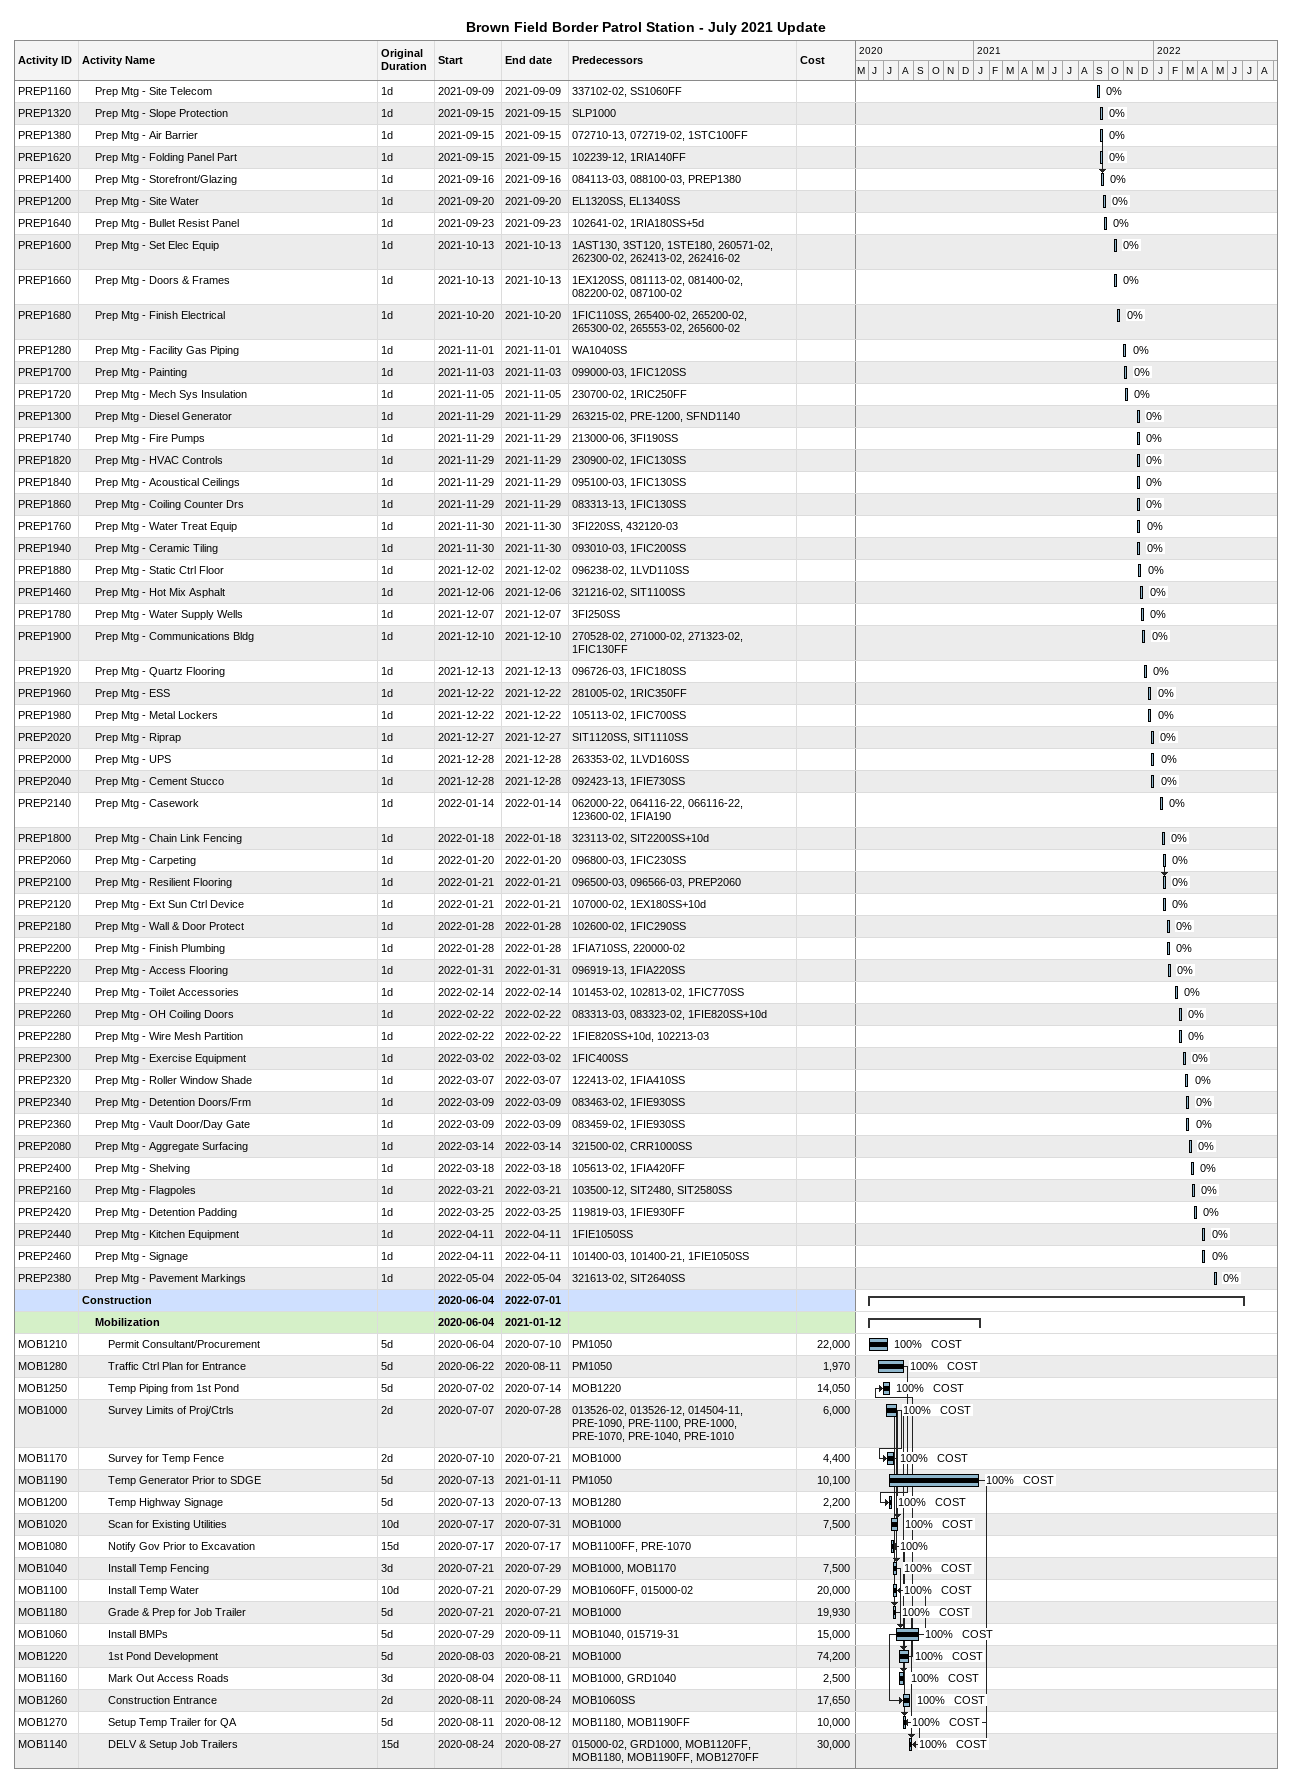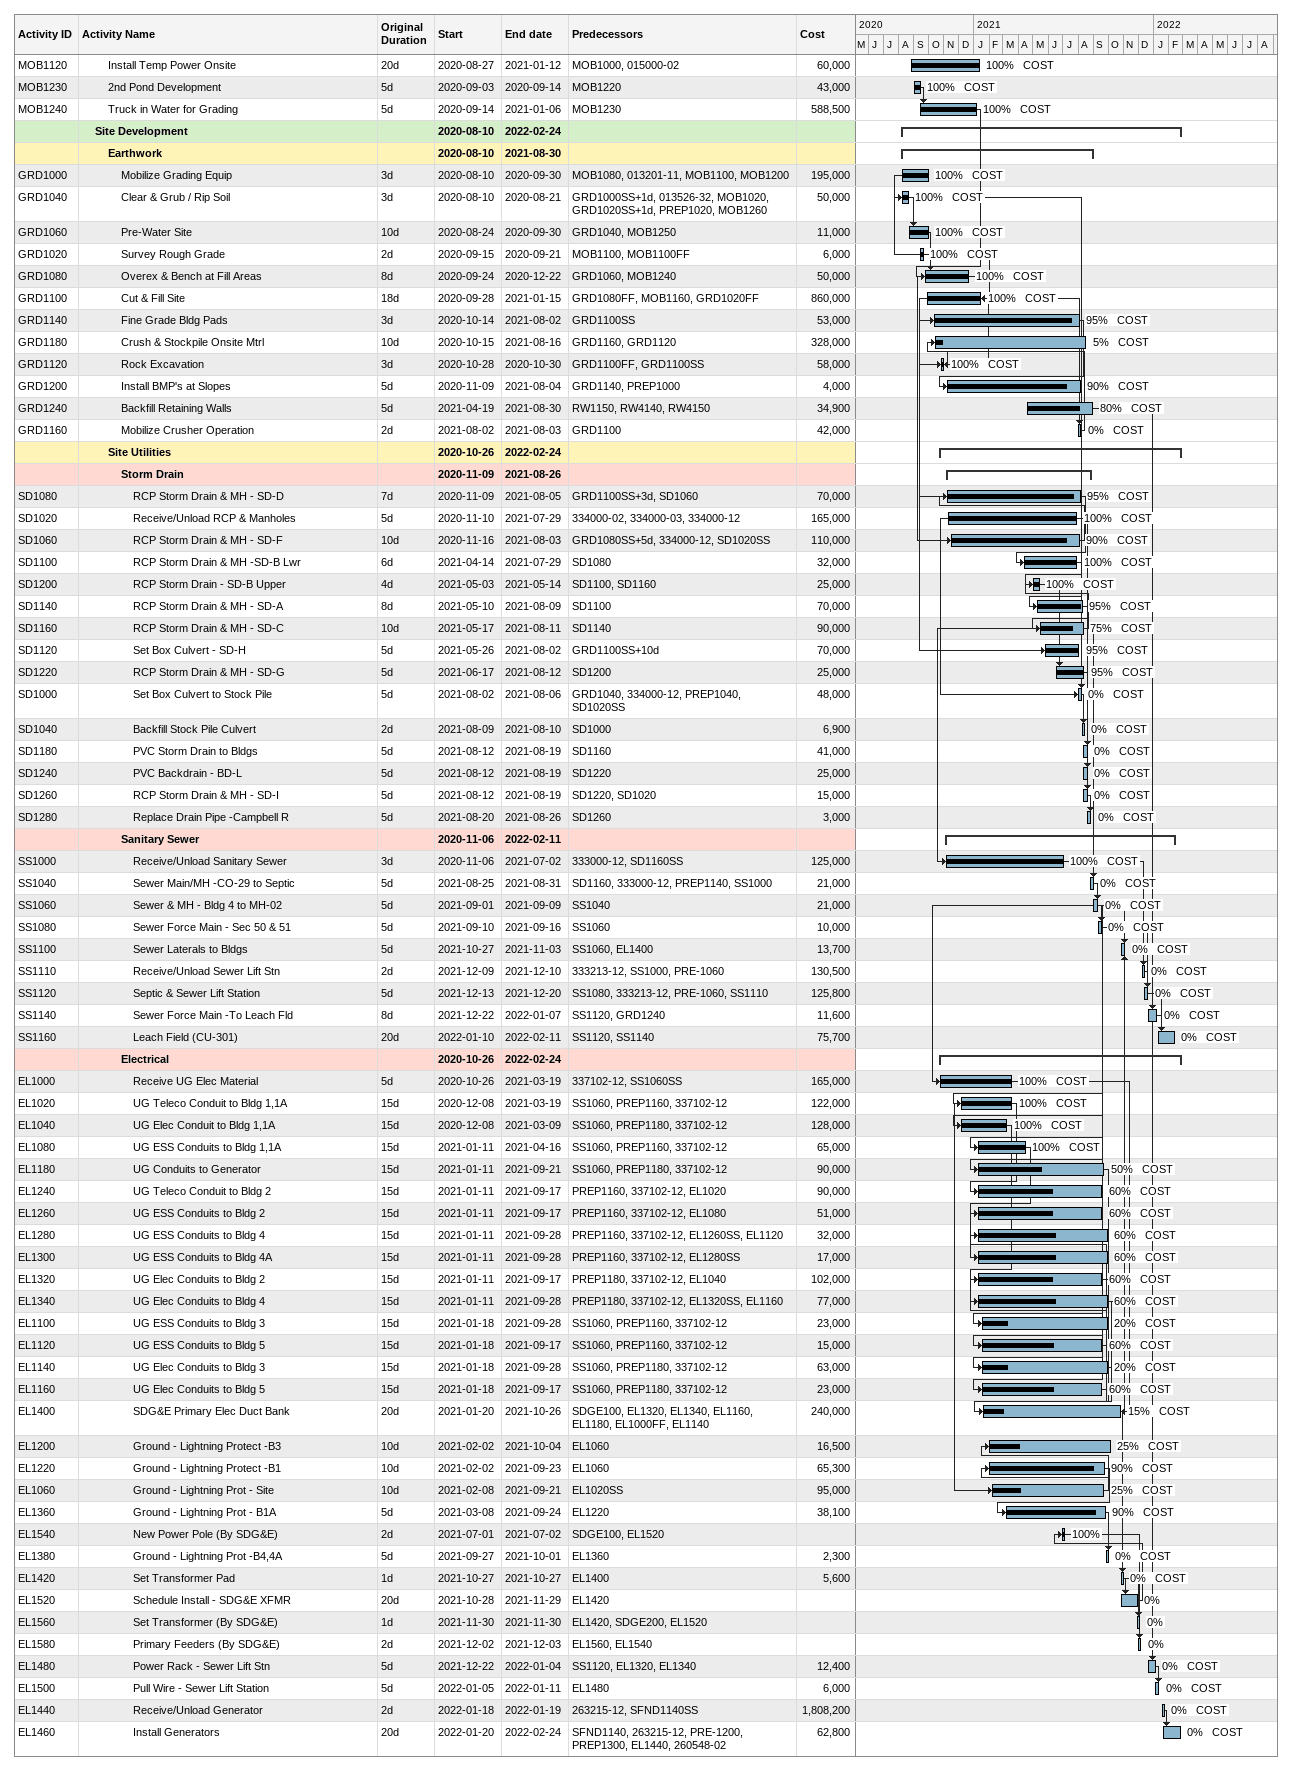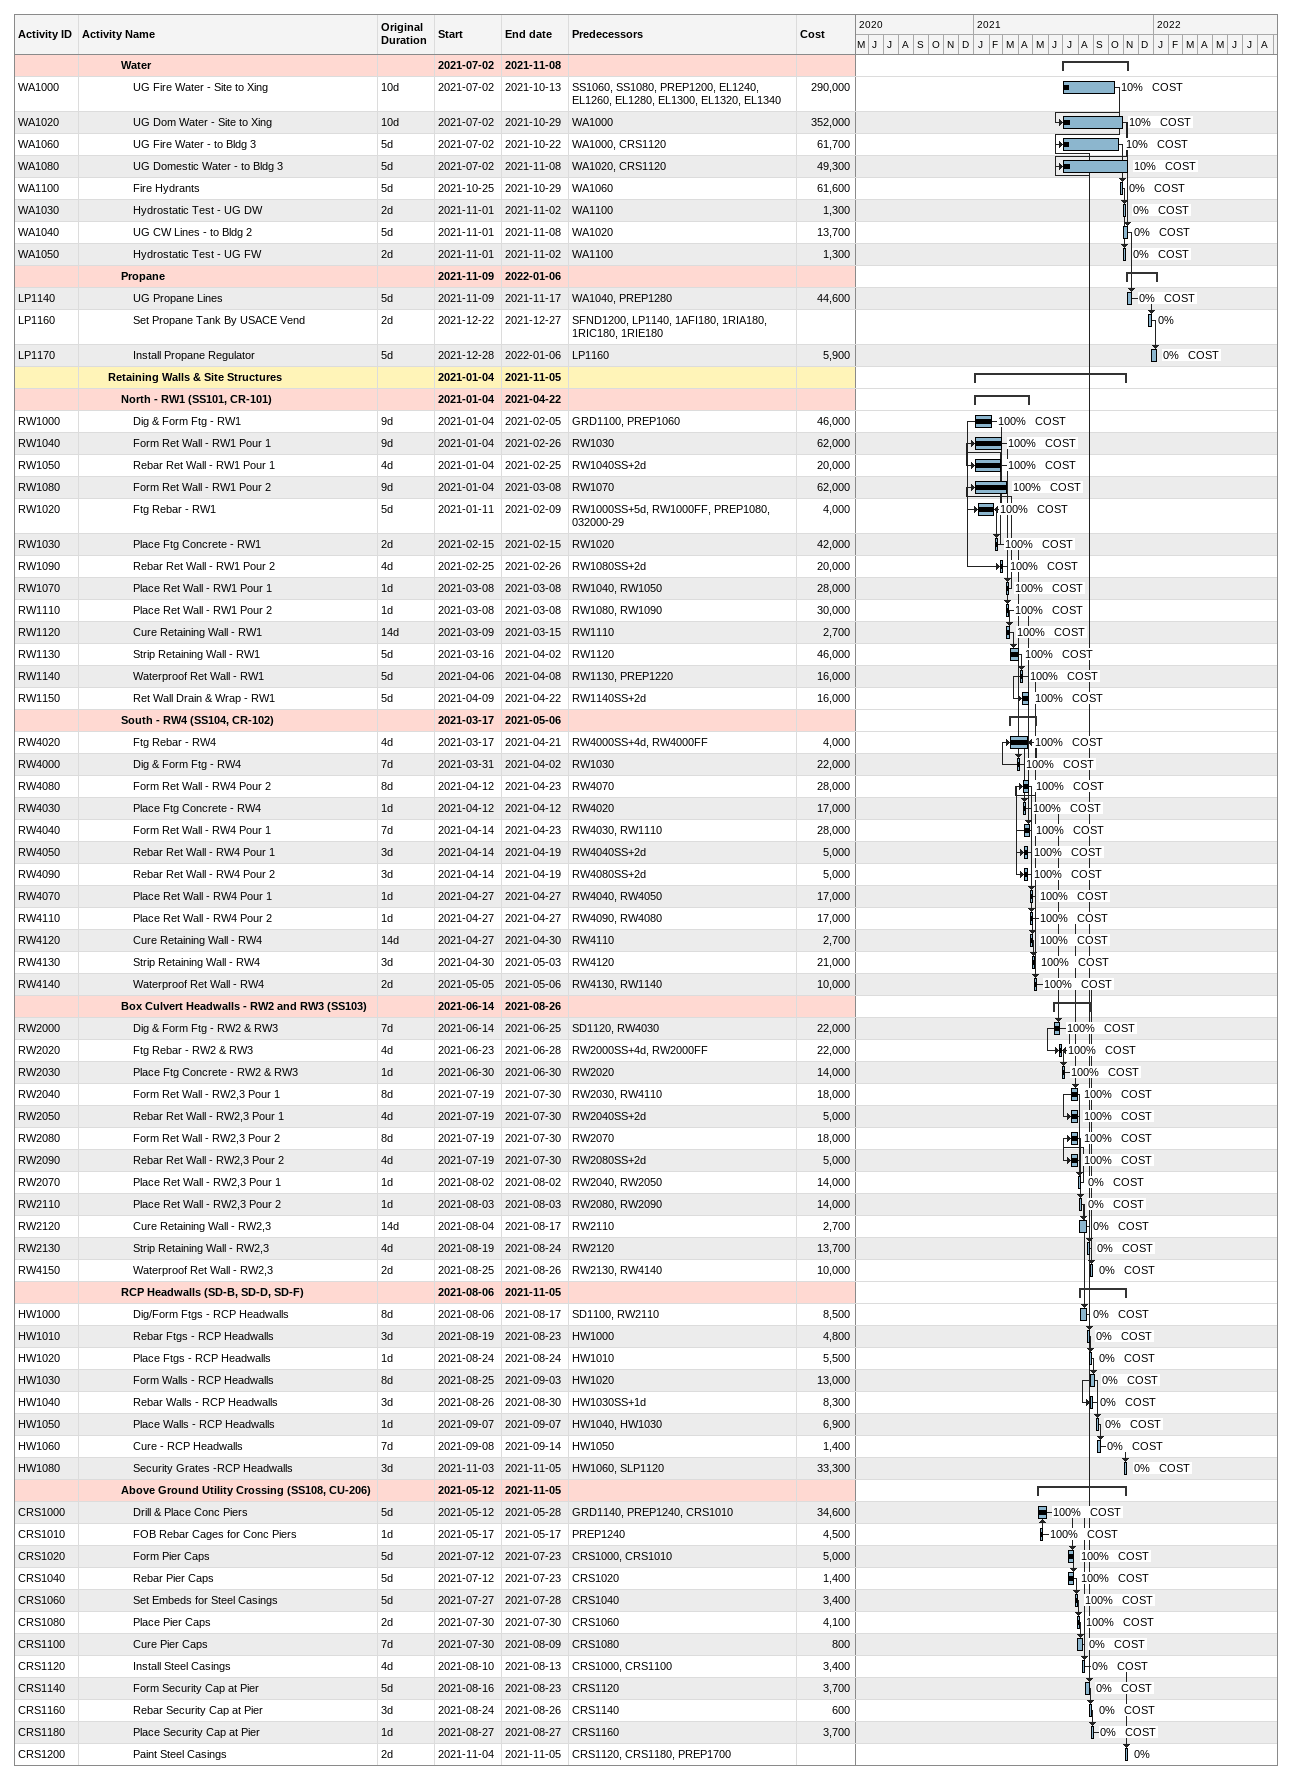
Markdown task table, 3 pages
Brown Field Border Patrol Station - July 2021 Update

| ID | Level | Task | Original duration | Start | Finish | Predecessors | Resources | % complete | Cost |
|---|---|---|---|---|---|---|---|---|---|
| PREP1160 | 2 | Prep Mtg - Site Telecom | 1d | 2021-09-09 | 2021-09-09 | 337102-02, SS1060FF |  | 0 |  |
| PREP1320 | 2 | Prep Mtg - Slope Protection | 1d | 2021-09-15 | 2021-09-15 | SLP1000 |  | 0 |  |
| PREP1380 | 2 | Prep Mtg - Air Barrier | 1d | 2021-09-15 | 2021-09-15 | 072710-13, 072719-02, 1STC100FF |  | 0 |  |
| PREP1620 | 2 | Prep Mtg - Folding Panel Part | 1d | 2021-09-15 | 2021-09-15 | 102239-12, 1RIA140FF |  | 0 |  |
| PREP1400 | 2 | Prep Mtg - Storefront/Glazing | 1d | 2021-09-16 | 2021-09-16 | 084113-03, 088100-03, PREP1380 |  | 0 |  |
| PREP1200 | 2 | Prep Mtg - Site Water | 1d | 2021-09-20 | 2021-09-20 | EL1320SS, EL1340SS |  | 0 |  |
| PREP1640 | 2 | Prep Mtg - Bullet Resist Panel | 1d | 2021-09-23 | 2021-09-23 | 102641-02, 1RIA180SS+5d |  | 0 |  |
| PREP1600 | 2 | Prep Mtg - Set Elec Equip | 1d | 2021-10-13 | 2021-10-13 | 1AST130, 3ST120, 1STE180, 260571-02, 262300-02, 262413-02, 262416-02 |  | 0 |  |
| PREP1660 | 2 | Prep Mtg - Doors & Frames | 1d | 2021-10-13 | 2021-10-13 | 1EX120SS, 081113-02, 081400-02, 082200-02, 087100-02 |  | 0 |  |
| PREP1680 | 2 | Prep Mtg - Finish Electrical | 1d | 2021-10-20 | 2021-10-20 | 1FIC110SS, 265400-02, 265200-02, 265300-02, 265553-02, 265600-02 |  | 0 |  |
| PREP1280 | 2 | Prep Mtg - Facility Gas Piping | 1d | 2021-11-01 | 2021-11-01 | WA1040SS |  | 0 |  |
| PREP1700 | 2 | Prep Mtg - Painting | 1d | 2021-11-03 | 2021-11-03 | 099000-03, 1FIC120SS |  | 0 |  |
| PREP1720 | 2 | Prep Mtg - Mech Sys Insulation | 1d | 2021-11-05 | 2021-11-05 | 230700-02, 1RIC250FF |  | 0 |  |
| PREP1300 | 2 | Prep Mtg - Diesel Generator | 1d | 2021-11-29 | 2021-11-29 | 263215-02, PRE-1200, SFND1140 |  | 0 |  |
| PREP1740 | 2 | Prep Mtg - Fire Pumps | 1d | 2021-11-29 | 2021-11-29 | 213000-06, 3FI190SS |  | 0 |  |
| PREP1820 | 2 | Prep Mtg - HVAC Controls | 1d | 2021-11-29 | 2021-11-29 | 230900-02, 1FIC130SS |  | 0 |  |
| PREP1840 | 2 | Prep Mtg - Acoustical Ceilings | 1d | 2021-11-29 | 2021-11-29 | 095100-03, 1FIC130SS |  | 0 |  |
| PREP1860 | 2 | Prep Mtg - Coiling Counter Drs | 1d | 2021-11-29 | 2021-11-29 | 083313-13, 1FIC130SS |  | 0 |  |
| PREP1760 | 2 | Prep Mtg - Water Treat Equip | 1d | 2021-11-30 | 2021-11-30 | 3FI220SS, 432120-03 |  | 0 |  |
| PREP1940 | 2 | Prep Mtg - Ceramic Tiling | 1d | 2021-11-30 | 2021-11-30 | 093010-03, 1FIC200SS |  | 0 |  |
| PREP1880 | 2 | Prep Mtg - Static Ctrl Floor | 1d | 2021-12-02 | 2021-12-02 | 096238-02, 1LVD110SS |  | 0 |  |
| PREP1460 | 2 | Prep Mtg - Hot Mix Asphalt | 1d | 2021-12-06 | 2021-12-06 | 321216-02, SIT1100SS |  | 0 |  |
| PREP1780 | 2 | Prep Mtg - Water Supply Wells | 1d | 2021-12-07 | 2021-12-07 | 3FI250SS |  | 0 |  |
| PREP1900 | 2 | Prep Mtg - Communications Bldg | 1d | 2021-12-10 | 2021-12-10 | 270528-02, 271000-02, 271323-02, 1FIC130FF |  | 0 |  |
| PREP1920 | 2 | Prep Mtg - Quartz Flooring | 1d | 2021-12-13 | 2021-12-13 | 096726-03, 1FIC180SS |  | 0 |  |
| PREP1960 | 2 | Prep Mtg - ESS | 1d | 2021-12-22 | 2021-12-22 | 281005-02, 1RIC350FF |  | 0 |  |
| PREP1980 | 2 | Prep Mtg - Metal Lockers | 1d | 2021-12-22 | 2021-12-22 | 105113-02, 1FIC700SS |  | 0 |  |
| PREP2020 | 2 | Prep Mtg - Riprap | 1d | 2021-12-27 | 2021-12-27 | SIT1120SS, SIT1110SS |  | 0 |  |
| PREP2000 | 2 | Prep Mtg - UPS | 1d | 2021-12-28 | 2021-12-28 | 263353-02, 1LVD160SS |  | 0 |  |
| PREP2040 | 2 | Prep Mtg - Cement Stucco | 1d | 2021-12-28 | 2021-12-28 | 092423-13, 1FIE730SS |  | 0 |  |
| PREP2140 | 2 | Prep Mtg - Casework | 1d | 2022-01-14 | 2022-01-14 | 062000-22, 064116-22, 066116-22, 123600-02, 1FIA190 |  | 0 |  |
| PREP1800 | 2 | Prep Mtg - Chain Link Fencing | 1d | 2022-01-18 | 2022-01-18 | 323113-02, SIT2200SS+10d |  | 0 |  |
| PREP2060 | 2 | Prep Mtg - Carpeting | 1d | 2022-01-20 | 2022-01-20 | 096800-03, 1FIC230SS |  | 0 |  |
| PREP2100 | 2 | Prep Mtg - Resilient Flooring | 1d | 2022-01-21 | 2022-01-21 | 096500-03, 096566-03, PREP2060 |  | 0 |  |
| PREP2120 | 2 | Prep Mtg - Ext Sun Ctrl Device | 1d | 2022-01-21 | 2022-01-21 | 107000-02, 1EX180SS+10d |  | 0 |  |
| PREP2180 | 2 | Prep Mtg - Wall & Door Protect | 1d | 2022-01-28 | 2022-01-28 | 102600-02, 1FIC290SS |  | 0 |  |
| PREP2200 | 2 | Prep Mtg - Finish Plumbing | 1d | 2022-01-28 | 2022-01-28 | 1FIA710SS, 220000-02 |  | 0 |  |
| PREP2220 | 2 | Prep Mtg - Access Flooring | 1d | 2022-01-31 | 2022-01-31 | 096919-13, 1FIA220SS |  | 0 |  |
| PREP2240 | 2 | Prep Mtg - Toilet Accessories | 1d | 2022-02-14 | 2022-02-14 | 101453-02, 102813-02, 1FIC770SS |  | 0 |  |
| PREP2260 | 2 | Prep Mtg - OH Coiling Doors | 1d | 2022-02-22 | 2022-02-22 | 083313-03, 083323-02, 1FIE820SS+10d |  | 0 |  |
| PREP2280 | 2 | Prep Mtg - Wire Mesh Partition | 1d | 2022-02-22 | 2022-02-22 | 1FIE820SS+10d, 102213-03 |  | 0 |  |
| PREP2300 | 2 | Prep Mtg - Exercise Equipment | 1d | 2022-03-02 | 2022-03-02 | 1FIC400SS |  | 0 |  |
| PREP2320 | 2 | Prep Mtg - Roller Window Shade | 1d | 2022-03-07 | 2022-03-07 | 122413-02, 1FIA410SS |  | 0 |  |
| PREP2340 | 2 | Prep Mtg - Detention Doors/Frm | 1d | 2022-03-09 | 2022-03-09 | 083463-02, 1FIE930SS |  | 0 |  |
| PREP2360 | 2 | Prep Mtg - Vault Door/Day Gate | 1d | 2022-03-09 | 2022-03-09 | 083459-02, 1FIE930SS |  | 0 |  |
| PREP2080 | 2 | Prep Mtg - Aggregate Surfacing | 1d | 2022-03-14 | 2022-03-14 | 321500-02, CRR1000SS |  | 0 |  |
| PREP2400 | 2 | Prep Mtg - Shelving | 1d | 2022-03-18 | 2022-03-18 | 105613-02, 1FIA420FF |  | 0 |  |
| PREP2160 | 2 | Prep Mtg - Flagpoles | 1d | 2022-03-21 | 2022-03-21 | 103500-12, SIT2480, SIT2580SS |  | 0 |  |
| PREP2420 | 2 | Prep Mtg - Detention Padding | 1d | 2022-03-25 | 2022-03-25 | 119819-03, 1FIE930FF |  | 0 |  |
| PREP2440 | 2 | Prep Mtg - Kitchen Equipment | 1d | 2022-04-11 | 2022-04-11 | 1FIE1050SS |  | 0 |  |
| PREP2460 | 2 | Prep Mtg - Signage | 1d | 2022-04-11 | 2022-04-11 | 101400-03, 101400-21, 1FIE1050SS |  | 0 |  |
| PREP2380 | 2 | Prep Mtg - Pavement Markings | 1d | 2022-05-04 | 2022-05-04 | 321613-02, SIT2640SS |  | 0 |  |
|  | 1 | **Construction** |  | 2020-06-04 | 2022-07-01 |  |  |  |  |
|  | 2 | **Mobilization** |  | 2020-06-04 | 2021-01-12 |  |  |  |  |
| MOB1210 | 3 | Permit Consultant/Procurement | 5d | 2020-06-04 | 2020-07-10 | PM1050 | COST | 100 | 22000 |
| MOB1280 | 3 | Traffic Ctrl Plan for Entrance | 5d | 2020-06-22 | 2020-08-11 | PM1050 | COST | 100 | 1970 |
| MOB1250 | 3 | Temp Piping from 1st Pond | 5d | 2020-07-02 | 2020-07-14 | MOB1220 | COST | 100 | 14050 |
| MOB1000 | 3 | Survey Limits of Proj/Ctrls | 2d | 2020-07-07 | 2020-07-28 | 013526-02, 013526-12, 014504-11, PRE-1090, PRE-1100, PRE-1000, PRE-1070, PRE-1040, PRE-1010 | COST | 100 | 6000 |
| MOB1170 | 3 | Survey for Temp Fence | 2d | 2020-07-10 | 2020-07-21 | MOB1000 | COST | 100 | 4400 |
| MOB1190 | 3 | Temp Generator Prior to SDGE | 5d | 2020-07-13 | 2021-01-11 | PM1050 | COST | 100 | 10100 |
| MOB1200 | 3 | Temp Highway Signage | 5d | 2020-07-13 | 2020-07-13 | MOB1280 | COST | 100 | 2200 |
| MOB1020 | 3 | Scan for Existing Utilities | 10d | 2020-07-17 | 2020-07-31 | MOB1000 | COST | 100 | 7500 |
| MOB1080 | 3 | Notify Gov Prior to Excavation | 15d | 2020-07-17 | 2020-07-17 | MOB1100FF, PRE-1070 |  | 100 |  |
| MOB1040 | 3 | Install Temp Fencing | 3d | 2020-07-21 | 2020-07-29 | MOB1000, MOB1170 | COST | 100 | 7500 |
| MOB1100 | 3 | Install Temp Water | 10d | 2020-07-21 | 2020-07-29 | MOB1060FF, 015000-02 | COST | 100 | 20000 |
| MOB1180 | 3 | Grade & Prep for Job Trailer | 5d | 2020-07-21 | 2020-07-21 | MOB1000 | COST | 100 | 19930 |
| MOB1060 | 3 | Install BMPs | 5d | 2020-07-29 | 2020-09-11 | MOB1040, 015719-31 | COST | 100 | 15000 |
| MOB1220 | 3 | 1st Pond Development | 5d | 2020-08-03 | 2020-08-21 | MOB1000 | COST | 100 | 74200 |
| MOB1160 | 3 | Mark Out Access Roads | 3d | 2020-08-04 | 2020-08-11 | MOB1000, GRD1040 | COST | 100 | 2500 |
| MOB1260 | 3 | Construction Entrance | 2d | 2020-08-11 | 2020-08-24 | MOB1060SS | COST | 100 | 17650 |
| MOB1270 | 3 | Setup Temp Trailer for QA | 5d | 2020-08-11 | 2020-08-12 | MOB1180, MOB1190FF | COST | 100 | 10000 |
| MOB1140 | 3 | DELV & Setup Job Trailers | 15d | 2020-08-24 | 2020-08-27 | 015000-02, GRD1000, MOB1120FF, MOB1180, MOB1190FF, MOB1270FF | COST | 100 | 30000 |
| MOB1120 | 3 | Install Temp Power Onsite | 20d | 2020-08-27 | 2021-01-12 | MOB1000, 015000-02 | COST | 100 | 60000 |
| MOB1230 | 3 | 2nd Pond Development | 5d | 2020-09-03 | 2020-09-14 | MOB1220 | COST | 100 | 43000 |
| MOB1240 | 3 | Truck in Water for Grading | 5d | 2020-09-14 | 2021-01-06 | MOB1230 | COST | 100 | 588500 |
|  | 2 | **Site Development** |  | 2020-08-10 | 2022-02-24 |  |  |  |  |
|  | 3 | **Earthwork** |  | 2020-08-10 | 2021-08-30 |  |  |  |  |
| GRD1000 | 4 | Mobilize Grading Equip | 3d | 2020-08-10 | 2020-09-30 | MOB1080, 013201-11, MOB1100, MOB1200 | COST | 100 | 195000 |
| GRD1040 | 4 | Clear & Grub / Rip Soil | 3d | 2020-08-10 | 2020-08-21 | GRD1000SS+1d, 013526-32, MOB1020, GRD1020SS+1d, PREP1020, MOB1260 | COST | 100 | 50000 |
| GRD1060 | 4 | Pre-Water Site | 10d | 2020-08-24 | 2020-09-30 | GRD1040, MOB1250 | COST | 100 | 11000 |
| GRD1020 | 4 | Survey Rough Grade | 2d | 2020-09-15 | 2020-09-21 | MOB1100, MOB1100FF | COST | 100 | 6000 |
| GRD1080 | 4 | Overex & Bench at Fill Areas | 8d | 2020-09-24 | 2020-12-22 | GRD1060, MOB1240 | COST | 100 | 50000 |
| GRD1100 | 4 | Cut & Fill Site | 18d | 2020-09-28 | 2021-01-15 | GRD1080FF, MOB1160, GRD1020FF | COST | 100 | 860000 |
| GRD1140 | 4 | Fine Grade Bldg Pads | 3d | 2020-10-14 | 2021-08-02 | GRD1100SS | COST | 95 | 53000 |
| GRD1180 | 4 | Crush & Stockpile Onsite Mtrl | 10d | 2020-10-15 | 2021-08-16 | GRD1160, GRD1120 | COST | 5 | 328000 |
| GRD1120 | 4 | Rock Excavation | 3d | 2020-10-28 | 2020-10-30 | GRD1100FF, GRD1100SS | COST | 100 | 58000 |
| GRD1200 | 4 | Install BMP's at Slopes | 5d | 2020-11-09 | 2021-08-04 | GRD1140, PREP1000 | COST | 90 | 4000 |
| GRD1240 | 4 | Backfill Retaining Walls | 5d | 2021-04-19 | 2021-08-30 | RW1150, RW4140, RW4150 | COST | 80 | 34900 |
| GRD1160 | 4 | Mobilize Crusher Operation | 2d | 2021-08-02 | 2021-08-03 | GRD1100 | COST | 0 | 42000 |
|  | 3 | **Site Utilities** |  | 2020-10-26 | 2022-02-24 |  |  |  |  |
|  | 4 | **Storm Drain** |  | 2020-11-09 | 2021-08-26 |  |  |  |  |
| SD1080 | 5 | RCP Storm Drain & MH - SD-D | 7d | 2020-11-09 | 2021-08-05 | GRD1100SS+3d, SD1060 | COST | 95 | 70000 |
| SD1020 | 5 | Receive/Unload RCP & Manholes | 5d | 2020-11-10 | 2021-07-29 | 334000-02, 334000-03, 334000-12 | COST | 100 | 165000 |
| SD1060 | 5 | RCP Storm Drain & MH - SD-F | 10d | 2020-11-16 | 2021-08-03 | GRD1080SS+5d, 334000-12, SD1020SS | COST | 90 | 110000 |
| SD1100 | 5 | RCP Storm Drain & MH -SD-B Lwr | 6d | 2021-04-14 | 2021-07-29 | SD1080 | COST | 100 | 32000 |
| SD1200 | 5 | RCP Storm Drain - SD-B Upper | 4d | 2021-05-03 | 2021-05-14 | SD1100, SD1160 | COST | 100 | 25000 |
| SD1140 | 5 | RCP Storm Drain & MH - SD-A | 8d | 2021-05-10 | 2021-08-09 | SD1100 | COST | 95 | 70000 |
| SD1160 | 5 | RCP Storm Drain & MH - SD-C | 10d | 2021-05-17 | 2021-08-11 | SD1140 | COST | 75 | 90000 |
| SD1120 | 5 | Set Box Culvert - SD-H | 5d | 2021-05-26 | 2021-08-02 | GRD1100SS+10d | COST | 95 | 70000 |
| SD1220 | 5 | RCP Storm Drain & MH - SD-G | 5d | 2021-06-17 | 2021-08-12 | SD1200 | COST | 95 | 25000 |
| SD1000 | 5 | Set Box Culvert to Stock Pile | 5d | 2021-08-02 | 2021-08-06 | GRD1040, 334000-12, PREP1040, SD1020SS | COST | 0 | 48000 |
| SD1040 | 5 | Backfill Stock Pile Culvert | 2d | 2021-08-09 | 2021-08-10 | SD1000 | COST | 0 | 6900 |
| SD1180 | 5 | PVC Storm Drain to Bldgs | 5d | 2021-08-12 | 2021-08-19 | SD1160 | COST | 0 | 41000 |
| SD1240 | 5 | PVC Backdrain - BD-L | 5d | 2021-08-12 | 2021-08-19 | SD1220 | COST | 0 | 25000 |
| SD1260 | 5 | RCP Storm Drain & MH - SD-I | 5d | 2021-08-12 | 2021-08-19 | SD1220, SD1020 | COST | 0 | 15000 |
| SD1280 | 5 | Replace Drain Pipe -Campbell R | 5d | 2021-08-20 | 2021-08-26 | SD1260 | COST | 0 | 3000 |
|  | 4 | **Sanitary Sewer** |  | 2020-11-06 | 2022-02-11 |  |  |  |  |
| SS1000 | 5 | Receive/Unload Sanitary Sewer | 3d | 2020-11-06 | 2021-07-02 | 333000-12, SD1160SS | COST | 100 | 125000 |
| SS1040 | 5 | Sewer Main/MH -CO-29 to Septic | 5d | 2021-08-25 | 2021-08-31 | SD1160, 333000-12, PREP1140, SS1000 | COST | 0 | 21000 |
| SS1060 | 5 | Sewer & MH - Bldg 4 to MH-02 | 5d | 2021-09-01 | 2021-09-09 | SS1040 | COST | 0 | 21000 |
| SS1080 | 5 | Sewer Force Main - Sec 50 & 51 | 5d | 2021-09-10 | 2021-09-16 | SS1060 | COST | 0 | 10000 |
| SS1100 | 5 | Sewer Laterals to Bldgs | 5d | 2021-10-27 | 2021-11-03 | SS1060, EL1400 | COST | 0 | 13700 |
| SS1110 | 5 | Receive/Unload Sewer Lift Stn | 2d | 2021-12-09 | 2021-12-10 | 333213-12, SS1000, PRE-1060 | COST | 0 | 130500 |
| SS1120 | 5 | Septic & Sewer Lift Station | 5d | 2021-12-13 | 2021-12-20 | SS1080, 333213-12, PRE-1060, SS1110 | COST | 0 | 125800 |
| SS1140 | 5 | Sewer Force Main -To Leach Fld | 8d | 2021-12-22 | 2022-01-07 | SS1120, GRD1240 | COST | 0 | 11600 |
| SS1160 | 5 | Leach Field (CU-301) | 20d | 2022-01-10 | 2022-02-11 | SS1120, SS1140 | COST | 0 | 75700 |
|  | 4 | **Electrical** |  | 2020-10-26 | 2022-02-24 |  |  |  |  |
| EL1000 | 5 | Receive UG Elec Material | 5d | 2020-10-26 | 2021-03-19 | 337102-12, SS1060SS | COST | 100 | 165000 |
| EL1020 | 5 | UG Teleco Conduit to Bldg 1,1A | 15d | 2020-12-08 | 2021-03-19 | SS1060, PREP1160, 337102-12 | COST | 100 | 122000 |
| EL1040 | 5 | UG Elec Conduit to Bldg 1,1A | 15d | 2020-12-08 | 2021-03-09 | SS1060, PREP1180, 337102-12 | COST | 100 | 128000 |
| EL1080 | 5 | UG ESS Conduits to Bldg 1,1A | 15d | 2021-01-11 | 2021-04-16 | SS1060, PREP1160, 337102-12 | COST | 100 | 65000 |
| EL1180 | 5 | UG Conduits to Generator | 15d | 2021-01-11 | 2021-09-21 | SS1060, PREP1180, 337102-12 | COST | 50 | 90000 |
| EL1240 | 5 | UG Teleco Conduit to Bldg 2 | 15d | 2021-01-11 | 2021-09-17 | PREP1160, 337102-12, EL1020 | COST | 60 | 90000 |
| EL1260 | 5 | UG ESS Conduits to Bldg 2 | 15d | 2021-01-11 | 2021-09-17 | PREP1160, 337102-12, EL1080 | COST | 60 | 51000 |
| EL1280 | 5 | UG ESS Conduits to Bldg 4 | 15d | 2021-01-11 | 2021-09-28 | PREP1160, 337102-12, EL1260SS, EL1120 | COST | 60 | 32000 |
| EL1300 | 5 | UG ESS Conduits to Bldg 4A | 15d | 2021-01-11 | 2021-09-28 | PREP1160, 337102-12, EL1280SS | COST | 60 | 17000 |
| EL1320 | 5 | UG Elec Conduits to Bldg 2 | 15d | 2021-01-11 | 2021-09-17 | PREP1180, 337102-12, EL1040 | COST | 60 | 102000 |
| EL1340 | 5 | UG Elec Conduits to Bldg 4 | 15d | 2021-01-11 | 2021-09-28 | PREP1180, 337102-12, EL1320SS, EL1160 | COST | 60 | 77000 |
| EL1100 | 5 | UG ESS Conduits to Bldg 3 | 15d | 2021-01-18 | 2021-09-28 | SS1060, PREP1160, 337102-12 | COST | 20 | 23000 |
| EL1120 | 5 | UG ESS Conduits to Bldg 5 | 15d | 2021-01-18 | 2021-09-17 | SS1060, PREP1160, 337102-12 | COST | 60 | 15000 |
| EL1140 | 5 | UG Elec Conduits to Bldg 3 | 15d | 2021-01-18 | 2021-09-28 | SS1060, PREP1180, 337102-12 | COST | 20 | 63000 |
| EL1160 | 5 | UG Elec Conduits to Bldg 5 | 15d | 2021-01-18 | 2021-09-17 | SS1060, PREP1180, 337102-12 | COST | 60 | 23000 |
| EL1400 | 5 | SDG&E Primary Elec Duct Bank | 20d | 2021-01-20 | 2021-10-26 | SDGE100, EL1320, EL1340, EL1160, EL1180, EL1000FF, EL1140 | COST | 15 | 240000 |
| EL1200 | 5 | Ground - Lightning Protect -B3 | 10d | 2021-02-02 | 2021-10-04 | EL1060 | COST | 25 | 16500 |
| EL1220 | 5 | Ground - Lightning Protect -B1 | 10d | 2021-02-02 | 2021-09-23 | EL1060 | COST | 90 | 65300 |
| EL1060 | 5 | Ground - Lightning Prot - Site | 10d | 2021-02-08 | 2021-09-21 | EL1020SS | COST | 25 | 95000 |
| EL1360 | 5 | Ground - Lightning Prot - B1A | 5d | 2021-03-08 | 2021-09-24 | EL1220 | COST | 90 | 38100 |
| EL1540 | 5 | New Power Pole (By SDG&E) | 2d | 2021-07-01 | 2021-07-02 | SDGE100, EL1520 |  | 100 |  |
| EL1380 | 5 | Ground - Lightning Prot -B4,4A | 5d | 2021-09-27 | 2021-10-01 | EL1360 | COST | 0 | 2300 |
| EL1420 | 5 | Set Transformer Pad | 1d | 2021-10-27 | 2021-10-27 | EL1400 | COST | 0 | 5600 |
| EL1520 | 5 | Schedule Install - SDG&E XFMR | 20d | 2021-10-28 | 2021-11-29 | EL1420 |  | 0 |  |
| EL1560 | 5 | Set Transformer (By SDG&E) | 1d | 2021-11-30 | 2021-11-30 | EL1420, SDGE200, EL1520 |  | 0 |  |
| EL1580 | 5 | Primary Feeders (By SDG&E) | 2d | 2021-12-02 | 2021-12-03 | EL1560, EL1540 |  | 0 |  |
| EL1480 | 5 | Power Rack - Sewer Lift Stn | 5d | 2021-12-22 | 2022-01-04 | SS1120, EL1320, EL1340 | COST | 0 | 12400 |
| EL1500 | 5 | Pull Wire - Sewer Lift Station | 5d | 2022-01-05 | 2022-01-11 | EL1480 | COST | 0 | 6000 |
| EL1440 | 5 | Receive/Unload Generator | 2d | 2022-01-18 | 2022-01-19 | 263215-12, SFND1140SS | COST | 0 | 1808200 |
| EL1460 | 5 | Install Generators | 20d | 2022-01-20 | 2022-02-24 | SFND1140, 263215-12, PRE-1200, PREP1300, EL1440, 260548-02 | COST | 0 | 62800 |
|  | 4 | **Water** |  | 2021-07-02 | 2021-11-08 |  |  |  |  |
| WA1000 | 5 | UG Fire Water - Site to Xing | 10d | 2021-07-02 | 2021-10-13 | SS1060, SS1080, PREP1200, EL1240, EL1260, EL1280, EL1300, EL1320, EL1340 | COST | 10 | 290000 |
| WA1020 | 5 | UG Dom Water - Site to Xing | 10d | 2021-07-02 | 2021-10-29 | WA1000 | COST | 10 | 352000 |
| WA1060 | 5 | UG Fire Water - to Bldg 3 | 5d | 2021-07-02 | 2021-10-22 | WA1000, CRS1120 | COST | 10 | 61700 |
| WA1080 | 5 | UG Domestic Water - to Bldg 3 | 5d | 2021-07-02 | 2021-11-08 | WA1020, CRS1120 | COST | 10 | 49300 |
| WA1100 | 5 | Fire Hydrants | 5d | 2021-10-25 | 2021-10-29 | WA1060 | COST | 0 | 61600 |
| WA1030 | 5 | Hydrostatic Test - UG DW | 2d | 2021-11-01 | 2021-11-02 | WA1100 | COST | 0 | 1300 |
| WA1040 | 5 | UG CW Lines - to Bldg 2 | 5d | 2021-11-01 | 2021-11-08 | WA1020 | COST | 0 | 13700 |
| WA1050 | 5 | Hydrostatic Test - UG FW | 2d | 2021-11-01 | 2021-11-02 | WA1100 | COST | 0 | 1300 |
|  | 4 | **Propane** |  | 2021-11-09 | 2022-01-06 |  |  |  |  |
| LP1140 | 5 | UG Propane Lines | 5d | 2021-11-09 | 2021-11-17 | WA1040, PREP1280 | COST | 0 | 44600 |
| LP1160 | 5 | Set Propane Tank By USACE Vend | 2d | 2021-12-22 | 2021-12-27 | SFND1200, LP1140, 1AFI180, 1RIA180, 1RIC180, 1RIE180 |  | 0 |  |
| LP1170 | 5 | Install Propane Regulator | 5d | 2021-12-28 | 2022-01-06 | LP1160 | COST | 0 | 5900 |
|  | 3 | **Retaining Walls & Site Structures** |  | 2021-01-04 | 2021-11-05 |  |  |  |  |
|  | 4 | **North - RW1 (SS101, CR-101)** |  | 2021-01-04 | 2021-04-22 |  |  |  |  |
| RW1000 | 5 | Dig & Form Ftg - RW1 | 9d | 2021-01-04 | 2021-02-05 | GRD1100, PREP1060 | COST | 100 | 46000 |
| RW1040 | 5 | Form Ret Wall - RW1 Pour 1 | 9d | 2021-01-04 | 2021-02-26 | RW1030 | COST | 100 | 62000 |
| RW1050 | 5 | Rebar Ret Wall - RW1 Pour 1 | 4d | 2021-01-04 | 2021-02-25 | RW1040SS+2d | COST | 100 | 20000 |
| RW1080 | 5 | Form Ret Wall - RW1 Pour 2 | 9d | 2021-01-04 | 2021-03-08 | RW1070 | COST | 100 | 62000 |
| RW1020 | 5 | Ftg Rebar - RW1 | 5d | 2021-01-11 | 2021-02-09 | RW1000SS+5d, RW1000FF, PREP1080, 032000-29 | COST | 100 | 4000 |
| RW1030 | 5 | Place Ftg Concrete - RW1 | 2d | 2021-02-15 | 2021-02-15 | RW1020 | COST | 100 | 42000 |
| RW1090 | 5 | Rebar Ret Wall - RW1 Pour 2 | 4d | 2021-02-25 | 2021-02-26 | RW1080SS+2d | COST | 100 | 20000 |
| RW1070 | 5 | Place Ret Wall - RW1 Pour 1 | 1d | 2021-03-08 | 2021-03-08 | RW1040, RW1050 | COST | 100 | 28000 |
| RW1110 | 5 | Place Ret Wall - RW1 Pour 2 | 1d | 2021-03-08 | 2021-03-08 | RW1080, RW1090 | COST | 100 | 30000 |
| RW1120 | 5 | Cure Retaining Wall - RW1 | 14d | 2021-03-09 | 2021-03-15 | RW1110 | COST | 100 | 2700 |
| RW1130 | 5 | Strip Retaining Wall - RW1 | 5d | 2021-03-16 | 2021-04-02 | RW1120 | COST | 100 | 46000 |
| RW1140 | 5 | Waterproof Ret Wall - RW1 | 5d | 2021-04-06 | 2021-04-08 | RW1130, PREP1220 | COST | 100 | 16000 |
| RW1150 | 5 | Ret Wall Drain & Wrap - RW1 | 5d | 2021-04-09 | 2021-04-22 | RW1140SS+2d | COST | 100 | 16000 |
|  | 4 | **South - RW4 (SS104, CR-102)** |  | 2021-03-17 | 2021-05-06 |  |  |  |  |
| RW4020 | 5 | Ftg Rebar - RW4 | 4d | 2021-03-17 | 2021-04-21 | RW4000SS+4d, RW4000FF | COST | 100 | 4000 |
| RW4000 | 5 | Dig & Form Ftg - RW4 | 7d | 2021-03-31 | 2021-04-02 | RW1030 | COST | 100 | 22000 |
| RW4080 | 5 | Form Ret Wall - RW4 Pour 2 | 8d | 2021-04-12 | 2021-04-23 | RW4070 | COST | 100 | 28000 |
| RW4030 | 5 | Place Ftg Concrete - RW4 | 1d | 2021-04-12 | 2021-04-12 | RW4020 | COST | 100 | 17000 |
| RW4040 | 5 | Form Ret Wall - RW4 Pour 1 | 7d | 2021-04-14 | 2021-04-23 | RW4030, RW1110 | COST | 100 | 28000 |
| RW4050 | 5 | Rebar Ret Wall - RW4 Pour 1 | 3d | 2021-04-14 | 2021-04-19 | RW4040SS+2d | COST | 100 | 5000 |
| RW4090 | 5 | Rebar Ret Wall - RW4 Pour 2 | 3d | 2021-04-14 | 2021-04-19 | RW4080SS+2d | COST | 100 | 5000 |
| RW4070 | 5 | Place Ret Wall - RW4 Pour 1 | 1d | 2021-04-27 | 2021-04-27 | RW4040, RW4050 | COST | 100 | 17000 |
| RW4110 | 5 | Place Ret Wall - RW4 Pour 2 | 1d | 2021-04-27 | 2021-04-27 | RW4090, RW4080 | COST | 100 | 17000 |
| RW4120 | 5 | Cure Retaining Wall - RW4 | 14d | 2021-04-27 | 2021-04-30 | RW4110 | COST | 100 | 2700 |
| RW4130 | 5 | Strip Retaining Wall - RW4 | 3d | 2021-04-30 | 2021-05-03 | RW4120 | COST | 100 | 21000 |
| RW4140 | 5 | Waterproof Ret Wall - RW4 | 2d | 2021-05-05 | 2021-05-06 | RW4130, RW1140 | COST | 100 | 10000 |
|  | 4 | **Box Culvert Headwalls - RW2 and RW3 (SS103)** |  | 2021-06-14 | 2021-08-26 |  |  |  |  |
| RW2000 | 5 | Dig & Form Ftg - RW2 & RW3 | 7d | 2021-06-14 | 2021-06-25 | SD1120, RW4030 | COST | 100 | 22000 |
| RW2020 | 5 | Ftg Rebar - RW2 & RW3 | 4d | 2021-06-23 | 2021-06-28 | RW2000SS+4d, RW2000FF | COST | 100 | 22000 |
| RW2030 | 5 | Place Ftg Concrete - RW2 & RW3 | 1d | 2021-06-30 | 2021-06-30 | RW2020 | COST | 100 | 14000 |
| RW2040 | 5 | Form Ret Wall - RW2,3 Pour 1 | 8d | 2021-07-19 | 2021-07-30 | RW2030, RW4110 | COST | 100 | 18000 |
| RW2050 | 5 | Rebar Ret Wall - RW2,3 Pour 1 | 4d | 2021-07-19 | 2021-07-30 | RW2040SS+2d | COST | 100 | 5000 |
| RW2080 | 5 | Form Ret Wall - RW2,3 Pour 2 | 8d | 2021-07-19 | 2021-07-30 | RW2070 | COST | 100 | 18000 |
| RW2090 | 5 | Rebar Ret Wall - RW2,3 Pour 2 | 4d | 2021-07-19 | 2021-07-30 | RW2080SS+2d | COST | 100 | 5000 |
| RW2070 | 5 | Place Ret Wall - RW2,3 Pour 1 | 1d | 2021-08-02 | 2021-08-02 | RW2040, RW2050 | COST | 0 | 14000 |
| RW2110 | 5 | Place Ret Wall - RW2,3 Pour 2 | 1d | 2021-08-03 | 2021-08-03 | RW2080, RW2090 | COST | 0 | 14000 |
| RW2120 | 5 | Cure Retaining Wall - RW2,3 | 14d | 2021-08-04 | 2021-08-17 | RW2110 | COST | 0 | 2700 |
| RW2130 | 5 | Strip Retaining Wall - RW2,3 | 4d | 2021-08-19 | 2021-08-24 | RW2120 | COST | 0 | 13700 |
| RW4150 | 5 | Waterproof Ret Wall - RW2,3 | 2d | 2021-08-25 | 2021-08-26 | RW2130, RW4140 | COST | 0 | 10000 |
|  | 4 | **RCP Headwalls (SD-B, SD-D, SD-F)** |  | 2021-08-06 | 2021-11-05 |  |  |  |  |
| HW1000 | 5 | Dig/Form Ftgs - RCP Headwalls | 8d | 2021-08-06 | 2021-08-17 | SD1100, RW2110 | COST | 0 | 8500 |
| HW1010 | 5 | Rebar Ftgs - RCP Headwalls | 3d | 2021-08-19 | 2021-08-23 | HW1000 | COST | 0 | 4800 |
| HW1020 | 5 | Place Ftgs - RCP Headwalls | 1d | 2021-08-24 | 2021-08-24 | HW1010 | COST | 0 | 5500 |
| HW1030 | 5 | Form Walls - RCP Headwalls | 8d | 2021-08-25 | 2021-09-03 | HW1020 | COST | 0 | 13000 |
| HW1040 | 5 | Rebar Walls - RCP Headwalls | 3d | 2021-08-26 | 2021-08-30 | HW1030SS+1d | COST | 0 | 8300 |
| HW1050 | 5 | Place Walls - RCP Headwalls | 1d | 2021-09-07 | 2021-09-07 | HW1040, HW1030 | COST | 0 | 6900 |
| HW1060 | 5 | Cure - RCP Headwalls | 7d | 2021-09-08 | 2021-09-14 | HW1050 | COST | 0 | 1400 |
| HW1080 | 5 | Security Grates -RCP Headwalls | 3d | 2021-11-03 | 2021-11-05 | HW1060, SLP1120 | COST | 0 | 33300 |
|  | 4 | **Above Ground Utility Crossing (SS108, CU-206)** |  | 2021-05-12 | 2021-11-05 |  |  |  |  |
| CRS1000 | 5 | Drill & Place Conc Piers | 5d | 2021-05-12 | 2021-05-28 | GRD1140, PREP1240, CRS1010 | COST | 100 | 34600 |
| CRS1010 | 5 | FOB Rebar Cages for Conc Piers | 1d | 2021-05-17 | 2021-05-17 | PREP1240 | COST | 100 | 4500 |
| CRS1020 | 5 | Form Pier Caps | 5d | 2021-07-12 | 2021-07-23 | CRS1000, CRS1010 | COST | 100 | 5000 |
| CRS1040 | 5 | Rebar Pier Caps | 5d | 2021-07-12 | 2021-07-23 | CRS1020 | COST | 100 | 1400 |
| CRS1060 | 5 | Set Embeds for Steel Casings | 5d | 2021-07-27 | 2021-07-28 | CRS1040 | COST | 100 | 3400 |
| CRS1080 | 5 | Place Pier Caps | 2d | 2021-07-30 | 2021-07-30 | CRS1060 | COST | 100 | 4100 |
| CRS1100 | 5 | Cure Pier Caps | 7d | 2021-07-30 | 2021-08-09 | CRS1080 | COST | 0 | 800 |
| CRS1120 | 5 | Install Steel Casings | 4d | 2021-08-10 | 2021-08-13 | CRS1000, CRS1100 | COST | 0 | 3400 |
| CRS1140 | 5 | Form Security Cap at Pier | 5d | 2021-08-16 | 2021-08-23 | CRS1120 | COST | 0 | 3700 |
| CRS1160 | 5 | Rebar Security Cap at Pier | 3d | 2021-08-24 | 2021-08-26 | CRS1140 | COST | 0 | 600 |
| CRS1180 | 5 | Place Security Cap at Pier | 1d | 2021-08-27 | 2021-08-27 | CRS1160 | COST | 0 | 3700 |
| CRS1200 | 5 | Paint Steel Casings | 2d | 2021-11-04 | 2021-11-05 | CRS1120, CRS1180, PREP1700 |  | 0 |  |
